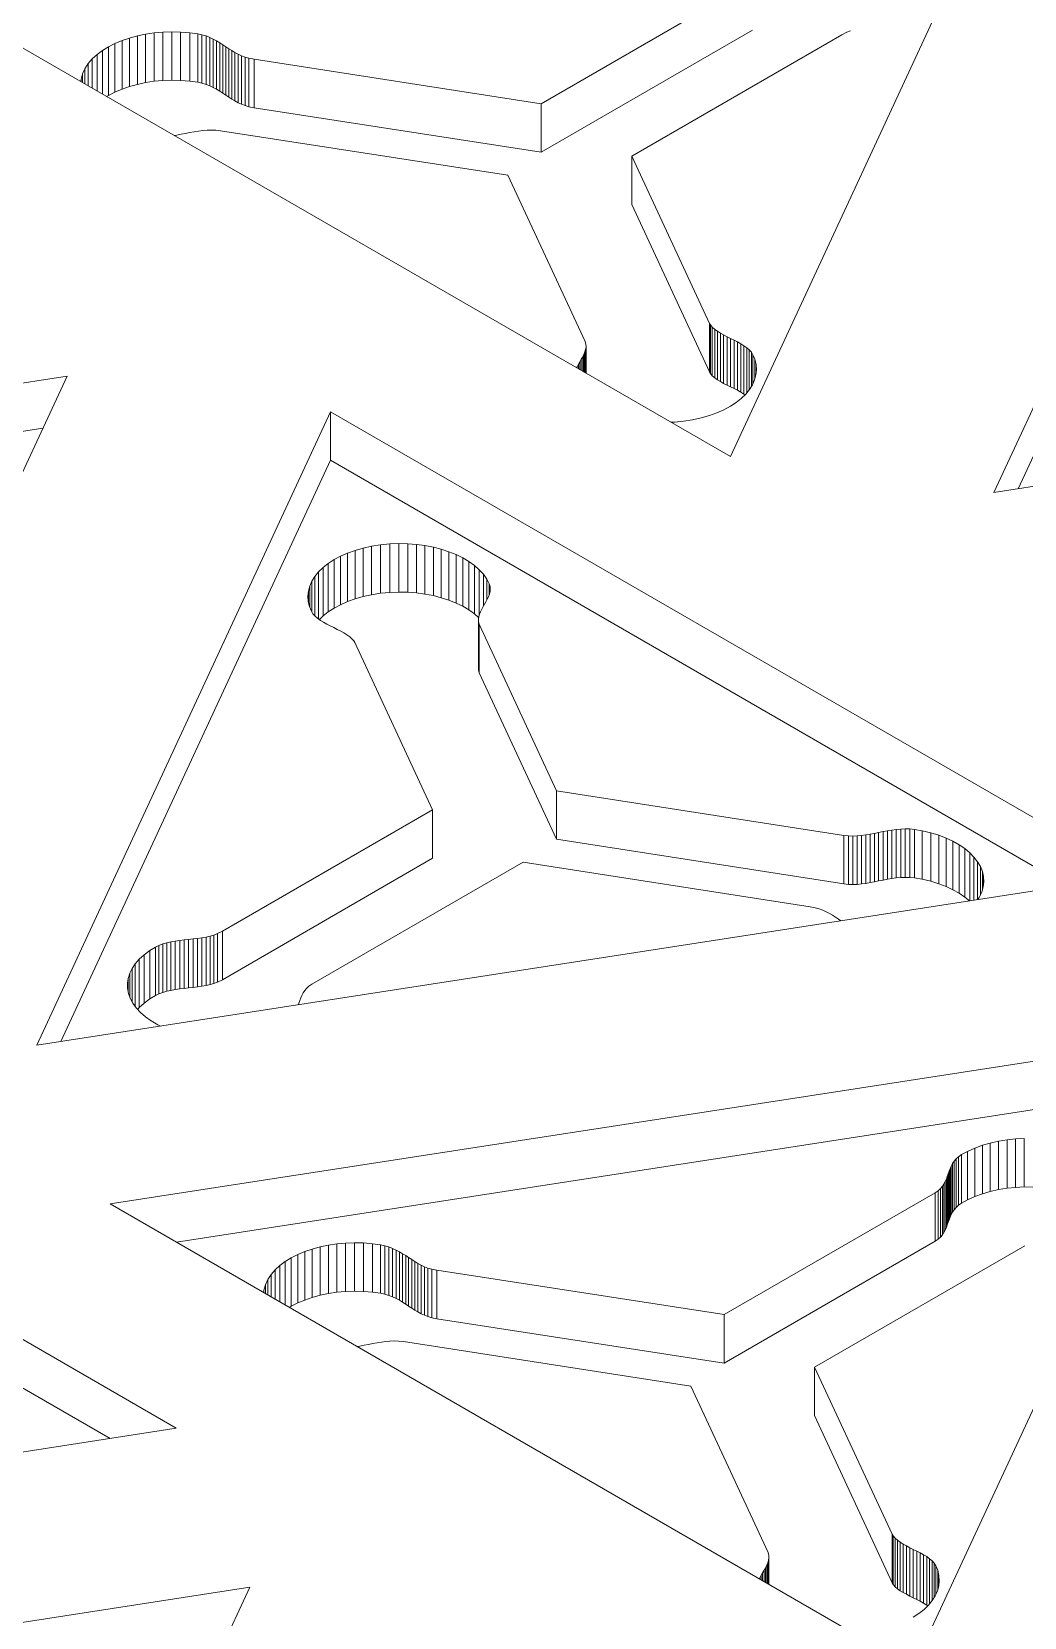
# Model space of a CAD drawing. Header units: inches. Extents: x 2.5 to 18.9, y 2.6 to 12.3.
# Drawn here: x 14.016 to 15.061, y 6.418 to 8.087 of the extents above; entities that cross this region are included whole.
import ezdxf

# ---------------------------------------------------------------- set-up
doc = ezdxf.new("R2010")
doc.units = ezdxf.units.IN
doc.header["$MEASUREMENT"] = 0

# ---------------------------------------------------------------- blocks, each defined once
blk = doc.blocks.new('A$C39963D99')
at = {"color": 0, "linetype": 'Continuous', "lineweight": 0, "extrusion": (3.33067e-16, 0.816497, 0.57735)}
for p, q in [((18.1965, -2.2942), (17.8871, -2.9611)), ((18.1646, -2.9989), (18.4741, -2.332)), ((18.4741, -2.383), (18.1901, -2.9949)), ((17.6879, -2.5895), (17.9102, -2.4611)), ((17.8871, -2.9611), (17.0414, -2.4729)), ((17.2463, -2.523), (17.2542, -2.5203)), ((17.2542, -2.5203), (17.2625, -2.518)), ((17.2542, -2.5713), (17.2542, -2.5203)), ((17.2625, -2.518), (17.2711, -2.5162)), ((17.2625, -2.5691), (17.2625, -2.518)), ((17.2711, -2.5162), (17.28, -2.5149)), ((17.2711, -2.5673), (17.2711, -2.5162)), ((17.28, -2.5149), (17.2892, -2.5141)), ((17.28, -2.5659), (17.28, -2.5149)), ((17.2892, -2.5141), (17.2986, -2.5137)), ((17.2892, -2.5651), (17.2892, -2.5141)), ((17.2986, -2.5648), (17.2986, -2.5137)), ((17.2986, -2.5137), (17.308, -2.514)), ((17.308, -2.565), (17.308, -2.514)), ((17.308, -2.514), (17.3176, -2.5147)), ((17.3176, -2.5658), (17.3176, -2.5147)), ((17.3176, -2.5147), (17.326, -2.5159)), ((17.326, -2.5669), (17.326, -2.5159)), ((17.326, -2.5159), (17.3305, -2.5169)), ((17.3305, -2.5679), (17.3305, -2.5169)), ((17.3305, -2.5169), (17.3348, -2.5181)), ((17.3348, -2.5692), (17.3348, -2.5181)), ((17.3348, -2.5181), (17.3387, -2.5197)), ((17.3387, -2.5707), (17.3387, -2.5197)), ((17.3387, -2.5197), (17.3424, -2.5214)), ((17.9102, -2.5121), (17.6879, -2.6405)), ((18.0045, -2.5168), (17.7832, -2.6446)), ((18.0097, -2.5143), (18.0045, -2.5168)), ((18.0134, -2.5129), (18.0097, -2.5143)), ((17.215, -2.5424), (17.22, -2.5378)), ((17.22, -2.5378), (17.2257, -2.5335)), ((17.22, -2.576), (17.22, -2.5378)), ((17.2257, -2.5335), (17.232, -2.5296)), ((17.2257, -2.5793), (17.2257, -2.5335)), ((17.232, -2.5296), (17.2389, -2.5261)), ((17.232, -2.5807), (17.232, -2.5296)), ((17.2389, -2.5261), (17.2463, -2.523)), ((17.2389, -2.5772), (17.2389, -2.5261)), ((17.2463, -2.574), (17.2463, -2.523)), ((17.3424, -2.5724), (17.3424, -2.5214)), ((17.3424, -2.5214), (17.3459, -2.5233)), ((17.3459, -2.5743), (17.3459, -2.5233)), ((17.3459, -2.5233), (17.3493, -2.5253)), ((17.3493, -2.5763), (17.3493, -2.5253)), ((17.3493, -2.5253), (17.3525, -2.5274)), ((17.3525, -2.5784), (17.3525, -2.5274)), ((17.3525, -2.5274), (17.3557, -2.5295)), ((17.3557, -2.5805), (17.3557, -2.5295)), ((17.3557, -2.5295), (17.3588, -2.5316)), ((17.3588, -2.5826), (17.3588, -2.5316)), ((17.3588, -2.5316), (17.362, -2.5336)), ((17.362, -2.5847), (17.362, -2.5336)), ((17.362, -2.5336), (17.3653, -2.5356)), ((17.3653, -2.5866), (17.3653, -2.5356)), ((17.3653, -2.5356), (17.3687, -2.5374)), ((17.3687, -2.5884), (17.3687, -2.5374)), ((17.3687, -2.5374), (17.3722, -2.539)), ((17.2048, -2.5581), (17.2073, -2.5526)), ((17.2073, -2.5526), (17.2108, -2.5473)), ((17.2073, -2.5687), (17.2073, -2.5526)), ((17.2108, -2.5473), (17.215, -2.5424)), ((17.2108, -2.5707), (17.2108, -2.5473)), ((17.215, -2.5731), (17.215, -2.5424)), ((17.3722, -2.5901), (17.3722, -2.539)), ((17.3722, -2.539), (17.376, -2.5405)), ((17.376, -2.5915), (17.376, -2.5405)), ((17.376, -2.5405), (17.38, -2.5416)), ((17.38, -2.5927), (17.38, -2.5416)), ((17.38, -2.5416), (17.3855, -2.5427)), ((17.3855, -2.5937), (17.3855, -2.5427)), ((17.3855, -2.5427), (17.6879, -2.5895)), ((17.2029, -2.5662), (17.2032, -2.5636)), ((17.2032, -2.5636), (17.2048, -2.5581)), ((17.2032, -2.5663), (17.2032, -2.5636)), ((17.2048, -2.5672), (17.2048, -2.5581)), ((17.2625, -2.5691), (17.2542, -2.5713)), ((17.2711, -2.5673), (17.2625, -2.5691)), ((17.28, -2.5659), (17.2711, -2.5673)), ((17.2892, -2.5651), (17.28, -2.5659)), ((17.2986, -2.5648), (17.2892, -2.5651)), ((17.308, -2.565), (17.2986, -2.5648)), ((17.3176, -2.5658), (17.308, -2.565)), ((17.326, -2.5669), (17.3176, -2.5658)), ((17.3305, -2.5679), (17.326, -2.5669)), ((17.3348, -2.5692), (17.3305, -2.5679)), ((17.3387, -2.5707), (17.3348, -2.5692)), ((17.3424, -2.5724), (17.3387, -2.5707)), ((17.232, -2.5807), (17.2301, -2.5818)), ((17.2389, -2.5772), (17.232, -2.5807)), ((17.2463, -2.574), (17.2389, -2.5772)), ((17.2542, -2.5713), (17.2463, -2.574)), ((17.3459, -2.5743), (17.3424, -2.5724)), ((17.3493, -2.5763), (17.3459, -2.5743)), ((17.3525, -2.5784), (17.3493, -2.5763)), ((17.3557, -2.5805), (17.3525, -2.5784)), ((17.3588, -2.5826), (17.3557, -2.5805)), ((17.362, -2.5847), (17.3588, -2.5826)), ((17.3653, -2.5866), (17.362, -2.5847)), ((17.3687, -2.5884), (17.3653, -2.5866)), ((17.3722, -2.5901), (17.3687, -2.5884)), ((17.376, -2.5915), (17.3722, -2.5901)), ((17.38, -2.5927), (17.376, -2.5915)), ((17.3855, -2.5937), (17.38, -2.5927)), ((17.6879, -2.6405), (17.3855, -2.5937)), ((17.6879, -2.6405), (17.6879, -2.5895)), ((17.3133, -2.6208), (17.3087, -2.6217)), ((17.3179, -2.6199), (17.3133, -2.6208)), ((17.3224, -2.6191), (17.3179, -2.6199)), ((17.327, -2.6183), (17.3224, -2.6191)), ((17.3315, -2.6177), (17.327, -2.6183)), ((17.336, -2.6173), (17.3315, -2.6177)), ((17.3405, -2.6172), (17.336, -2.6173)), ((17.345, -2.6173), (17.3405, -2.6172)), ((17.35, -2.6179), (17.345, -2.6173)), ((17.6527, -2.6647), (17.35, -2.6179)), ((17.3041, -2.6226), (17.3015, -2.6231)), ((17.3087, -2.6217), (17.3041, -2.6226)), ((17.7832, -2.6957), (17.7832, -2.6446)), ((17.7832, -2.6446), (17.8649, -2.8208)), ((17.7341, -2.84), (17.6527, -2.6647)), ((17.8649, -2.8718), (17.7832, -2.6957)), ((17.8649, -2.8718), (17.8649, -2.8208)), ((17.8649, -2.8208), (17.866, -2.8225)), ((19.3197, -2.8202), (18.1646, -2.9989)), ((17.866, -2.8736), (17.866, -2.8225)), ((17.866, -2.8225), (17.868, -2.8249)), ((17.868, -2.8759), (17.868, -2.8249)), ((17.868, -2.8249), (17.8705, -2.8271)), ((17.8705, -2.8781), (17.8705, -2.8271)), ((17.8705, -2.8271), (17.8734, -2.8291)), ((17.8734, -2.8801), (17.8734, -2.8291)), ((17.8734, -2.8291), (17.8765, -2.8311)), ((17.8765, -2.8821), (17.8765, -2.8311)), ((17.8765, -2.8311), (17.8799, -2.833)), ((17.8799, -2.884), (17.8799, -2.833)), ((17.8799, -2.833), (17.8835, -2.8348)), ((17.8835, -2.8858), (17.8835, -2.8348)), ((17.8835, -2.8348), (17.8872, -2.8366)), ((17.8872, -2.8876), (17.8872, -2.8366)), ((17.8872, -2.8366), (17.8909, -2.8384)), ((17.7315, -2.856), (17.7328, -2.8534)), ((17.7328, -2.8534), (17.7338, -2.8508)), ((17.7328, -2.8721), (17.7328, -2.8534)), ((17.7338, -2.8508), (17.7346, -2.8482)), ((17.7338, -2.8727), (17.7338, -2.8508)), ((17.7349, -2.8429), (17.7341, -2.84)), ((17.7346, -2.8482), (17.735, -2.8455)), ((17.7346, -2.8731), (17.7346, -2.8482)), ((17.735, -2.8455), (17.7349, -2.8429)), ((17.735, -2.8733), (17.735, -2.8455)), ((17.8909, -2.8895), (17.8909, -2.8384)), ((17.8909, -2.8384), (17.8945, -2.8403)), ((17.8945, -2.8913), (17.8945, -2.8403)), ((17.8945, -2.8403), (17.898, -2.8422)), ((17.898, -2.8933), (17.898, -2.8422)), ((17.898, -2.8422), (17.9012, -2.8443)), ((17.9012, -2.8953), (17.9012, -2.8443)), ((17.9012, -2.8443), (17.9042, -2.8464)), ((17.9042, -2.894), (17.9042, -2.8464)), ((17.9042, -2.8464), (17.9069, -2.8487)), ((17.9069, -2.8907), (17.9069, -2.8487)), ((17.9069, -2.8487), (17.9091, -2.8511)), ((17.9091, -2.8873), (17.9091, -2.8511)), ((17.9091, -2.8511), (17.9108, -2.8538)), ((17.9108, -2.8841), (17.9108, -2.8538)), ((17.9108, -2.8538), (17.9128, -2.8586)), ((17.725, -2.8676), (17.7256, -2.8665)), ((17.7256, -2.8665), (17.727, -2.8639)), ((17.7256, -2.8679), (17.7256, -2.8665)), ((17.727, -2.8639), (17.7285, -2.8612)), ((17.727, -2.8687), (17.727, -2.8639)), ((17.7285, -2.8612), (17.73, -2.8586)), ((17.7285, -2.8696), (17.7285, -2.8612)), ((17.73, -2.8586), (17.7315, -2.856)), ((17.73, -2.8705), (17.73, -2.8586)), ((17.7315, -2.8713), (17.7315, -2.856)), ((17.9128, -2.8792), (17.9128, -2.8586)), ((17.9128, -2.8586), (17.9141, -2.8642)), ((17.9145, -2.8696), (17.914, -2.875)), ((17.9141, -2.8732), (17.9141, -2.8642)), ((17.9141, -2.8642), (17.9145, -2.8696)), ((16.0333, -3.055), (17.1884, -2.8763)), ((17.1884, -2.8763), (16.8789, -3.5432)), ((17.866, -2.8736), (17.8649, -2.8718)), ((17.868, -2.8759), (17.866, -2.8736)), ((17.8705, -2.8781), (17.868, -2.8759)), ((17.8734, -2.8801), (17.8705, -2.8781)), ((17.8765, -2.8821), (17.8734, -2.8801)), ((17.8799, -2.884), (17.8765, -2.8821)), ((17.8835, -2.8858), (17.8799, -2.884)), ((17.8872, -2.8876), (17.8835, -2.8858)), ((17.8909, -2.8895), (17.8872, -2.8876)), ((17.9102, -2.8855), (17.9071, -2.8905)), ((17.9125, -2.8803), (17.9102, -2.8855)), ((17.914, -2.875), (17.9125, -2.8803)), ((17.8931, -2.9041), (17.887, -2.9081)), ((17.8945, -2.8913), (17.8909, -2.8895)), ((17.8985, -2.8998), (17.8931, -2.9041)), ((17.898, -2.8933), (17.8945, -2.8913)), ((17.9012, -2.8953), (17.898, -2.8933)), ((17.9032, -2.8953), (17.8985, -2.8998)), ((17.9023, -2.8961), (17.9012, -2.8953)), ((17.9071, -2.8905), (17.9032, -2.8953)), ((17.1565, -3.5809), (17.466, -2.914)), ((17.466, -2.965), (17.466, -2.914)), ((17.466, -2.914), (18.3116, -3.4022)), ((17.8564, -2.9203), (17.8473, -2.9223)), ((17.8649, -2.9179), (17.8564, -2.9203)), ((17.8729, -2.915), (17.8649, -2.9179)), ((17.8802, -2.9117), (17.8729, -2.915)), ((17.887, -2.9081), (17.8802, -2.9117)), ((17.1629, -2.9312), (16.103, -3.0952)), ((17.8282, -2.9247), (17.8242, -2.9248)), ((17.8378, -2.9238), (17.8282, -2.9247)), ((17.8473, -2.9223), (17.8378, -2.9238)), ((17.466, -2.965), (17.182, -3.577)), ((18.2419, -3.413), (17.466, -2.965)), ((17.5002, -3.0574), (17.5092, -3.0554)), ((17.5092, -3.0554), (17.5187, -3.054)), ((17.5092, -3.1065), (17.5092, -3.0554)), ((17.5187, -3.054), (17.5283, -3.053)), ((17.5187, -3.105), (17.5187, -3.054)), ((17.5283, -3.053), (17.5378, -3.0527)), ((17.5283, -3.1041), (17.5283, -3.053)), ((17.5378, -3.1037), (17.5378, -3.0527)), ((17.5378, -3.0527), (17.5472, -3.0529)), ((17.5472, -3.1039), (17.5472, -3.0529)), ((17.5472, -3.0529), (17.5564, -3.0536)), ((17.5564, -3.1046), (17.5564, -3.0536)), ((17.5564, -3.0536), (17.5654, -3.0548)), ((17.5654, -3.1058), (17.5654, -3.0548)), ((17.5654, -3.0548), (17.5742, -3.0565)), ((17.4635, -3.0736), (17.4696, -3.0696)), ((17.4696, -3.0696), (17.4763, -3.066)), ((17.4696, -3.1207), (17.4696, -3.0696)), ((17.4763, -3.066), (17.4837, -3.0627)), ((17.4763, -3.117), (17.4763, -3.066)), ((17.4837, -3.0627), (17.4917, -3.0598)), ((17.4837, -3.1138), (17.4837, -3.0627)), ((17.4917, -3.0598), (17.5002, -3.0574)), ((17.4917, -3.1109), (17.4917, -3.0598)), ((17.5002, -3.1084), (17.5002, -3.0574)), ((17.5742, -3.1075), (17.5742, -3.0565)), ((17.5742, -3.0565), (17.5825, -3.0586)), ((17.5825, -3.1097), (17.5825, -3.0586)), ((17.5825, -3.0586), (17.5905, -3.0612)), ((17.5905, -3.1123), (17.5905, -3.0612)), ((17.5905, -3.0612), (17.5981, -3.0643)), ((17.5981, -3.1153), (17.5981, -3.0643)), ((17.5981, -3.0643), (17.6051, -3.0677)), ((17.6051, -3.1187), (17.6051, -3.0677)), ((17.6051, -3.0677), (17.6116, -3.0715)), ((17.6116, -3.1225), (17.6116, -3.0715)), ((17.6116, -3.0715), (17.6174, -3.0757)), ((17.4463, -3.0922), (17.4495, -3.0872)), ((17.4495, -3.0872), (17.4534, -3.0825)), ((17.4495, -3.1288), (17.4495, -3.0872)), ((17.4534, -3.0825), (17.4581, -3.0779)), ((17.4534, -3.1321), (17.4534, -3.0825)), ((17.4581, -3.0779), (17.4635, -3.0736)), ((17.4581, -3.1289), (17.4581, -3.0779)), ((17.4635, -3.1247), (17.4635, -3.0736)), ((17.6174, -3.1267), (17.6174, -3.0757)), ((17.6174, -3.0757), (17.6225, -3.0802)), ((17.6225, -3.1275), (17.6225, -3.0802)), ((17.6225, -3.0802), (17.627, -3.085)), ((17.627, -3.1184), (17.627, -3.085)), ((17.627, -3.085), (17.6306, -3.0902)), ((17.442, -3.1081), (17.4426, -3.1027)), ((17.4426, -3.1027), (17.444, -3.0974)), ((17.4426, -3.1144), (17.4426, -3.1027)), ((17.444, -3.0974), (17.4463, -3.0922)), ((17.444, -3.1199), (17.444, -3.0974)), ((17.4463, -3.1249), (17.4463, -3.0922)), ((17.5187, -3.105), (17.5092, -3.1065)), ((17.5283, -3.1041), (17.5187, -3.105)), ((17.5378, -3.1037), (17.5283, -3.1041)), ((17.5472, -3.1039), (17.5378, -3.1037)), ((17.5564, -3.1046), (17.5472, -3.1039)), ((17.5654, -3.1058), (17.5564, -3.1046)), ((17.6306, -3.112), (17.6306, -3.0902)), ((17.6306, -3.0902), (17.6331, -3.0949)), ((17.6331, -3.1064), (17.6331, -3.0949)), ((17.6331, -3.0949), (17.6339, -3.0977)), ((17.6339, -3.1032), (17.6332, -3.1059)), ((17.6339, -3.1032), (17.6339, -3.0977)), ((17.6339, -3.0977), (17.6341, -3.1005)), ((17.6341, -3.1005), (17.6339, -3.1032)), ((17.4424, -3.1136), (17.442, -3.1081)), ((17.4437, -3.1191), (17.4424, -3.1136)), ((17.4457, -3.1239), (17.4437, -3.1191)), ((17.4696, -3.1207), (17.4635, -3.1247)), ((17.4763, -3.117), (17.4696, -3.1207)), ((17.4837, -3.1138), (17.4763, -3.117)), ((17.4917, -3.1109), (17.4837, -3.1138)), ((17.5002, -3.1084), (17.4917, -3.1109)), ((17.5092, -3.1065), (17.5002, -3.1084)), ((17.5742, -3.1075), (17.5654, -3.1058)), ((17.5825, -3.1097), (17.5742, -3.1075)), ((17.5905, -3.1123), (17.5825, -3.1097)), ((17.5981, -3.1153), (17.5905, -3.1123)), ((17.6051, -3.1187), (17.5981, -3.1153)), ((17.6116, -3.1225), (17.6051, -3.1187)), ((17.6251, -3.1218), (17.6238, -3.1244)), ((17.6265, -3.1191), (17.6251, -3.1218)), ((17.6281, -3.1165), (17.6265, -3.1191)), ((17.6296, -3.1139), (17.6281, -3.1165)), ((17.631, -3.1112), (17.6296, -3.1139)), ((17.6322, -3.1086), (17.631, -3.1112)), ((17.6332, -3.1059), (17.6322, -3.1086)), ((17.4474, -3.1266), (17.4457, -3.1239)), ((17.4497, -3.1291), (17.4474, -3.1266)), ((17.4523, -3.1313), (17.4497, -3.1291)), ((17.4553, -3.1335), (17.4523, -3.1313)), ((17.4581, -3.1289), (17.4542, -3.1327)), ((17.4586, -3.1355), (17.4553, -3.1335)), ((17.4635, -3.1247), (17.4581, -3.1289)), ((17.4621, -3.1374), (17.4586, -3.1355)), ((17.4657, -3.1393), (17.4621, -3.1374)), ((17.6174, -3.1267), (17.6116, -3.1225)), ((17.6218, -3.1306), (17.6174, -3.1267)), ((17.622, -3.1296), (17.6216, -3.1322)), ((17.6216, -3.1832), (17.6216, -3.1322)), ((17.6216, -3.1322), (17.6217, -3.1348)), ((17.6217, -3.1859), (17.6217, -3.1348)), ((17.6217, -3.1348), (17.6224, -3.1377)), ((17.6227, -3.127), (17.622, -3.1296)), ((17.6224, -3.1887), (17.6224, -3.1377)), ((17.6224, -3.1377), (17.7038, -3.313)), ((17.6238, -3.1244), (17.6227, -3.127)), ((17.4694, -3.1411), (17.4657, -3.1393)), ((17.473, -3.143), (17.4694, -3.1411)), ((17.4766, -3.1448), (17.473, -3.143)), ((17.48, -3.1467), (17.4766, -3.1448)), ((17.4832, -3.1486), (17.48, -3.1467)), ((17.4861, -3.1507), (17.4832, -3.1486)), ((17.4885, -3.1529), (17.4861, -3.1507)), ((17.4906, -3.1552), (17.4885, -3.1529)), ((17.4916, -3.157), (17.4906, -3.1552)), ((17.5734, -3.3331), (17.4916, -3.157)), ((17.6217, -3.1859), (17.6216, -3.1832)), ((17.6224, -3.1887), (17.6217, -3.1859)), ((17.7038, -3.364), (17.6224, -3.1887)), ((17.7038, -3.364), (17.7038, -3.313)), ((17.7038, -3.313), (18.0065, -3.3599)), ((17.352, -3.4609), (17.5734, -3.3331)), ((17.5734, -3.3841), (17.5734, -3.3331)), ((18.0478, -3.356), (18.0524, -3.3551)), ((18.0524, -3.3551), (18.057, -3.3544)), ((18.0524, -3.4062), (18.0524, -3.3551)), ((18.057, -3.3544), (18.0617, -3.3537)), ((18.057, -3.4054), (18.057, -3.3544)), ((18.0617, -3.3537), (18.0664, -3.3533)), ((18.0617, -3.4048), (18.0617, -3.3537)), ((18.0664, -3.3533), (18.0712, -3.3531)), ((18.0664, -3.4043), (18.0664, -3.3533)), ((18.0712, -3.4042), (18.0712, -3.3531)), ((18.0712, -3.3531), (18.076, -3.3532)), ((18.076, -3.4043), (18.076, -3.3532)), ((18.076, -3.3532), (18.0808, -3.3537)), ((18.0808, -3.4047), (18.0808, -3.3537)), ((18.0808, -3.3537), (18.089, -3.3551)), ((18.089, -3.4062), (18.089, -3.3551)), ((18.089, -3.3551), (18.098, -3.3572)), ((18.0065, -3.4109), (17.7038, -3.364)), ((18.0065, -3.4109), (18.0065, -3.3599)), ((18.0065, -3.3599), (18.0115, -3.3604)), ((18.0115, -3.4115), (18.0115, -3.3604)), ((18.0115, -3.3604), (18.0161, -3.3606)), ((18.0161, -3.3606), (18.0206, -3.3604)), ((18.0161, -3.4116), (18.0161, -3.3606)), ((18.0206, -3.3604), (18.0251, -3.36)), ((18.0206, -3.4115), (18.0206, -3.3604)), ((18.0251, -3.36), (18.0296, -3.3594)), ((18.0251, -3.4111), (18.0251, -3.36)), ((18.0296, -3.3594), (18.0341, -3.3587)), ((18.0296, -3.4105), (18.0296, -3.3594)), ((18.0341, -3.3587), (18.0387, -3.3578)), ((18.0341, -3.4097), (18.0341, -3.3587)), ((18.0387, -3.3578), (18.0432, -3.3569)), ((18.0387, -3.4089), (18.0387, -3.3578)), ((18.0432, -3.3569), (18.0478, -3.356)), ((18.0432, -3.4079), (18.0432, -3.3569)), ((18.0478, -3.407), (18.0478, -3.356)), ((18.098, -3.4083), (18.098, -3.3572)), ((18.098, -3.3572), (18.1064, -3.3598)), ((18.1064, -3.4108), (18.1064, -3.3598)), ((18.1064, -3.3598), (18.1142, -3.3628)), ((18.1142, -3.4138), (18.1142, -3.3628)), ((18.1142, -3.3628), (18.1214, -3.3661)), ((18.1214, -3.4172), (18.1214, -3.3661)), ((18.1214, -3.3661), (18.128, -3.3699)), ((18.128, -3.4209), (18.128, -3.3699)), ((18.128, -3.3699), (18.1339, -3.3739)), ((17.5734, -3.3841), (17.352, -3.5119)), ((17.6687, -3.3883), (17.4463, -3.5167)), ((17.9711, -3.4351), (17.6687, -3.3883)), ((18.1339, -3.425), (18.1339, -3.3739)), ((18.1339, -3.3739), (18.1391, -3.3783)), ((18.1391, -3.4289), (18.1391, -3.3783)), ((18.1391, -3.3783), (18.1436, -3.3829)), ((18.1436, -3.4282), (18.1436, -3.3829)), ((18.1436, -3.3829), (18.1474, -3.3877)), ((18.1474, -3.4276), (18.1474, -3.3877)), ((18.1474, -3.3877), (18.1503, -3.3928)), ((18.3116, -3.4022), (17.1565, -3.5809)), ((18.057, -3.4054), (18.0524, -3.4062)), ((18.0617, -3.4048), (18.057, -3.4054)), ((18.0664, -3.4043), (18.0617, -3.4048)), ((18.0712, -3.4042), (18.0664, -3.4043)), ((18.076, -3.4043), (18.0712, -3.4042)), ((18.0808, -3.4047), (18.076, -3.4043)), ((18.089, -3.4062), (18.0808, -3.4047)), ((18.1503, -3.4229), (18.1503, -3.3928)), ((18.1503, -3.3928), (18.1524, -3.398)), ((18.1524, -3.4176), (18.1524, -3.398)), ((18.1524, -3.398), (18.1536, -3.4033)), ((18.1536, -3.4117), (18.1536, -3.4033)), ((18.1536, -3.4033), (18.1539, -3.4087)), ((18.0115, -3.4115), (18.0065, -3.4109)), ((18.0161, -3.4116), (18.0115, -3.4115)), ((18.0206, -3.4115), (18.0161, -3.4116)), ((18.0251, -3.4111), (18.0206, -3.4115)), ((18.0296, -3.4105), (18.0251, -3.4111)), ((18.0341, -3.4097), (18.0296, -3.4105)), ((18.0387, -3.4089), (18.0341, -3.4097)), ((18.0432, -3.4079), (18.0387, -3.4089)), ((18.0478, -3.407), (18.0432, -3.4079)), ((18.0524, -3.4062), (18.0478, -3.407)), ((18.098, -3.4083), (18.089, -3.4062)), ((18.1064, -3.4108), (18.098, -3.4083)), ((18.1142, -3.4138), (18.1064, -3.4108)), ((18.1214, -3.4172), (18.1142, -3.4138)), ((18.128, -3.4209), (18.1214, -3.4172)), ((18.1339, -3.425), (18.128, -3.4209)), ((18.1518, -3.4197), (18.1492, -3.4252)), ((18.1533, -3.4142), (18.1518, -3.4197)), ((18.1539, -3.4087), (18.1533, -3.4142)), ((17.9765, -3.4361), (17.9711, -3.4351)), ((17.9806, -3.4373), (17.9765, -3.4361)), ((17.9843, -3.4387), (17.9806, -3.4373)), ((17.9879, -3.4403), (17.9843, -3.4387)), ((18.1387, -3.429), (18.1339, -3.425)), ((18.1492, -3.4252), (18.1476, -3.4276)), ((17.9913, -3.4422), (17.9879, -3.4403)), ((17.9945, -3.4441), (17.9913, -3.4422)), ((17.9977, -3.4462), (17.9945, -3.4441)), ((18.0009, -3.4483), (17.9977, -3.4462)), ((18.0033, -3.4499), (18.0009, -3.4483)), ((17.2934, -3.4731), (17.2978, -3.4721)), ((17.2978, -3.4721), (17.3024, -3.4713)), ((17.2978, -3.5232), (17.2978, -3.4721)), ((17.3024, -3.4713), (17.3071, -3.4706)), ((17.3024, -3.5223), (17.3024, -3.4713)), ((17.3071, -3.4706), (17.3118, -3.4701)), ((17.3071, -3.5217), (17.3071, -3.4706)), ((17.3118, -3.4701), (17.3165, -3.4695)), ((17.3118, -3.5211), (17.3118, -3.4701)), ((17.3165, -3.4695), (17.3212, -3.469)), ((17.3165, -3.5206), (17.3165, -3.4695)), ((17.3212, -3.469), (17.3259, -3.4684)), ((17.3212, -3.52), (17.3212, -3.469)), ((17.3259, -3.4684), (17.3304, -3.4678)), ((17.3259, -3.5195), (17.3259, -3.4684)), ((17.3304, -3.4678), (17.3349, -3.467)), ((17.3304, -3.5188), (17.3304, -3.4678)), ((17.3349, -3.467), (17.3391, -3.466)), ((17.3349, -3.518), (17.3349, -3.467)), ((17.3391, -3.466), (17.3431, -3.4649)), ((17.3391, -3.5171), (17.3391, -3.466)), ((17.3431, -3.4649), (17.3469, -3.4634)), ((17.3431, -3.5159), (17.3431, -3.4649)), ((17.3469, -3.4634), (17.352, -3.4609)), ((17.3469, -3.5145), (17.3469, -3.4634)), ((17.352, -3.5119), (17.352, -3.4609)), ((17.2645, -3.4902), (17.2696, -3.4856)), ((17.2696, -3.4856), (17.2755, -3.4812)), ((17.2696, -3.5366), (17.2696, -3.4856)), ((17.2755, -3.4812), (17.2814, -3.4776)), ((17.2755, -3.5322), (17.2755, -3.4812)), ((17.2814, -3.4776), (17.2852, -3.4758)), ((17.2814, -3.5286), (17.2814, -3.4776)), ((17.2852, -3.4758), (17.2892, -3.4743)), ((17.2852, -3.5268), (17.2852, -3.4758)), ((17.2892, -3.4743), (17.2934, -3.4731)), ((17.2892, -3.5254), (17.2892, -3.4743)), ((17.2934, -3.5241), (17.2934, -3.4731)), ((16.4578, -3.496), (17.3035, -3.9843)), ((17.2529, -3.5105), (17.2545, -3.5052)), ((17.2545, -3.5052), (17.257, -3.5001)), ((17.2545, -3.53), (17.2545, -3.5052)), ((17.257, -3.5001), (17.2603, -3.4951)), ((17.257, -3.5352), (17.257, -3.5001)), ((17.2603, -3.4951), (17.2645, -3.4902)), ((17.2603, -3.5403), (17.2603, -3.4951)), ((17.2645, -3.5413), (17.2645, -3.4902)), ((17.2521, -3.5157), (17.2529, -3.5105)), ((17.2522, -3.521), (17.2521, -3.5157)), ((17.2532, -3.5263), (17.2522, -3.521)), ((17.2529, -3.5246), (17.2529, -3.5105)), ((17.3024, -3.5223), (17.2978, -3.5232)), ((17.3071, -3.5217), (17.3024, -3.5223)), ((17.3118, -3.5211), (17.3071, -3.5217)), ((17.3165, -3.5206), (17.3118, -3.5211)), ((17.3212, -3.52), (17.3165, -3.5206)), ((17.3259, -3.5195), (17.3212, -3.52)), ((17.3304, -3.5188), (17.3259, -3.5195)), ((17.3349, -3.518), (17.3304, -3.5188)), ((17.3391, -3.5171), (17.3349, -3.518)), ((17.3431, -3.5159), (17.3391, -3.5171)), ((17.3469, -3.5145), (17.3431, -3.5159)), ((17.352, -3.5119), (17.3469, -3.5145)), ((17.4407, -3.5211), (17.4387, -3.5234)), ((17.4431, -3.5188), (17.4407, -3.5211)), ((17.4463, -3.5167), (17.4431, -3.5188)), ((17.255, -3.5315), (17.2532, -3.5263)), ((17.2577, -3.5366), (17.255, -3.5315)), ((17.2613, -3.5416), (17.2577, -3.5366)), ((17.2696, -3.5366), (17.2645, -3.5413)), ((17.2755, -3.5322), (17.2696, -3.5366)), ((17.2814, -3.5286), (17.2755, -3.5322)), ((17.2852, -3.5268), (17.2814, -3.5286)), ((17.2892, -3.5254), (17.2852, -3.5268)), ((17.2934, -3.5241), (17.2892, -3.5254)), ((17.2978, -3.5232), (17.2934, -3.5241)), ((17.4327, -3.5365), (17.4321, -3.5383)), ((17.4336, -3.5338), (17.4327, -3.5365)), ((17.4346, -3.5311), (17.4336, -3.5338)), ((17.4357, -3.5284), (17.4346, -3.5311)), ((17.4371, -3.5259), (17.4357, -3.5284)), ((17.4387, -3.5234), (17.4371, -3.5259)), ((17.2338, -3.995), (16.4578, -3.5471)), ((17.2657, -3.5464), (17.2613, -3.5416)), ((17.2645, -3.5413), (17.2628, -3.5433)), ((17.2709, -3.551), (17.2657, -3.5464)), ((17.2771, -3.5553), (17.2709, -3.551)), ((17.284, -3.5593), (17.2771, -3.5553)), ((17.2339, -3.7481), (18.389, -3.5694)), ((17.287, -3.5607), (17.284, -3.5593)), ((18.389, -3.5694), (18.0795, -4.2363)), ((18.3635, -3.6244), (17.3036, -3.7884)), ((18.1368, -3.6927), (18.1444, -3.6893)), ((18.1444, -3.6893), (18.1524, -3.6863)), ((18.1444, -3.7403), (18.1444, -3.6893)), ((18.1524, -3.6863), (18.1608, -3.6839)), ((18.1524, -3.7374), (18.1524, -3.6863)), ((18.1608, -3.6839), (18.1695, -3.682)), ((18.1608, -3.7349), (18.1608, -3.6839)), ((18.1695, -3.682), (18.1784, -3.6806)), ((18.1695, -3.733), (18.1695, -3.682)), ((18.1784, -3.6806), (18.1874, -3.6796)), ((18.1784, -3.7316), (18.1784, -3.6806)), ((18.1874, -3.6796), (18.1966, -3.6792)), ((18.1874, -3.7307), (18.1874, -3.6796)), ((18.1966, -3.7302), (18.1966, -3.6792)), ((18.1195, -3.7083), (18.121, -3.7056)), ((18.121, -3.7056), (18.1227, -3.7031)), ((18.121, -3.7567), (18.121, -3.7056)), ((18.1227, -3.7031), (18.1248, -3.7006)), ((18.1227, -3.7541), (18.1227, -3.7031)), ((18.1248, -3.7006), (18.1274, -3.6983)), ((18.1248, -3.7517), (18.1248, -3.7006)), ((18.1274, -3.6983), (18.1305, -3.6961)), ((18.1274, -3.7493), (18.1274, -3.6983)), ((18.1305, -3.6961), (18.1368, -3.6927)), ((18.1305, -3.7471), (18.1305, -3.6961)), ((18.1368, -3.7437), (18.1368, -3.6927)), ((18.1134, -3.7245), (18.1145, -3.7218)), ((18.1145, -3.7218), (18.1155, -3.7191)), ((18.1145, -3.7729), (18.1145, -3.7218)), ((18.1155, -3.7191), (18.1164, -3.7164)), ((18.1155, -3.7702), (18.1155, -3.7191)), ((18.1164, -3.7164), (18.1173, -3.7137)), ((18.1164, -3.7674), (18.1164, -3.7164)), ((18.1173, -3.7137), (18.1184, -3.711)), ((18.1173, -3.7647), (18.1173, -3.7137)), ((18.1184, -3.711), (18.1195, -3.7083)), ((18.1184, -3.762), (18.1184, -3.711)), ((18.1195, -3.7593), (18.1195, -3.7083)), ((17.8804, -3.8646), (18.1028, -3.7362)), ((18.1028, -3.7362), (18.106, -3.7341)), ((18.1028, -3.7873), (18.1028, -3.7362)), ((18.106, -3.7341), (18.1084, -3.7319)), ((18.106, -3.7851), (18.106, -3.7341)), ((18.1084, -3.7319), (18.1104, -3.7295)), ((18.1084, -3.7829), (18.1084, -3.7319)), ((18.1104, -3.7295), (18.112, -3.727)), ((18.1104, -3.7805), (18.1104, -3.7295)), ((18.112, -3.727), (18.1134, -3.7245)), ((18.112, -3.7781), (18.112, -3.727)), ((18.1134, -3.7755), (18.1134, -3.7245)), ((18.1524, -3.7374), (18.1444, -3.7403)), ((18.1608, -3.7349), (18.1524, -3.7374)), ((18.1695, -3.733), (18.1608, -3.7349)), ((18.1784, -3.7316), (18.1695, -3.733)), ((18.1874, -3.7307), (18.1784, -3.7316)), ((18.1966, -3.7302), (18.1874, -3.7307)), ((18.2057, -3.7303), (18.1966, -3.7302)), ((18.0795, -4.2363), (17.2339, -3.7481)), ((18.121, -3.7567), (18.1195, -3.7593)), ((18.1227, -3.7541), (18.121, -3.7567)), ((18.1248, -3.7517), (18.1227, -3.7541)), ((18.1274, -3.7493), (18.1248, -3.7517)), ((18.1305, -3.7471), (18.1274, -3.7493)), ((18.1368, -3.7437), (18.1305, -3.7471)), ((18.1444, -3.7403), (18.1368, -3.7437)), ((18.1145, -3.7729), (18.1134, -3.7755)), ((18.1155, -3.7702), (18.1145, -3.7729)), ((18.1164, -3.7674), (18.1155, -3.7702)), ((18.1173, -3.7647), (18.1164, -3.7674)), ((18.1184, -3.762), (18.1173, -3.7647)), ((18.1195, -3.7593), (18.1184, -3.762)), ((17.4636, -3.7914), (17.4726, -3.7901)), ((17.4726, -3.7901), (17.4818, -3.7892)), ((17.4726, -3.8411), (17.4726, -3.7901)), ((17.4818, -3.7892), (17.4911, -3.7889)), ((17.4818, -3.8403), (17.4818, -3.7892)), ((17.4911, -3.8399), (17.4911, -3.7889)), ((17.4911, -3.7889), (17.5006, -3.7891)), ((17.5006, -3.8402), (17.5006, -3.7891)), ((17.5006, -3.7891), (17.5101, -3.7899)), ((17.5101, -3.8409), (17.5101, -3.7899)), ((17.5101, -3.7899), (17.5185, -3.791)), ((18.1028, -3.7873), (17.8804, -3.9157)), ((18.106, -3.7851), (18.1028, -3.7873)), ((18.1084, -3.7829), (18.106, -3.7851)), ((18.1104, -3.7805), (18.1084, -3.7829)), ((18.112, -3.7781), (18.1104, -3.7805)), ((18.1134, -3.7755), (18.112, -3.7781)), ((17.4182, -3.8087), (17.4245, -3.8048)), ((17.4245, -3.8048), (17.4314, -3.8013)), ((17.4245, -3.8558), (17.4245, -3.8048)), ((17.4314, -3.8013), (17.4388, -3.7982)), ((17.4314, -3.8523), (17.4314, -3.8013)), ((17.4388, -3.7982), (17.4467, -3.7955)), ((17.4388, -3.8492), (17.4388, -3.7982)), ((17.4467, -3.7955), (17.455, -3.7932)), ((17.4467, -3.8465), (17.4467, -3.7955)), ((17.455, -3.7932), (17.4636, -3.7914)), ((17.455, -3.8442), (17.455, -3.7932)), ((17.4636, -3.8424), (17.4636, -3.7914)), ((17.5185, -3.8421), (17.5185, -3.791)), ((17.5185, -3.791), (17.5231, -3.792)), ((17.5231, -3.8431), (17.5231, -3.792)), ((17.5231, -3.792), (17.5273, -3.7933)), ((17.5273, -3.8443), (17.5273, -3.7933)), ((17.5273, -3.7933), (17.5313, -3.7948)), ((17.5313, -3.8459), (17.5313, -3.7948)), ((17.5313, -3.7948), (17.535, -3.7966)), ((17.535, -3.8476), (17.535, -3.7966)), ((17.535, -3.7966), (17.5385, -3.7985)), ((17.5385, -3.8495), (17.5385, -3.7985)), ((17.5385, -3.7985), (17.5418, -3.8005)), ((17.5418, -3.8515), (17.5418, -3.8005)), ((17.5418, -3.8005), (17.5451, -3.8025)), ((17.5451, -3.8536), (17.5451, -3.8025)), ((17.5451, -3.8025), (17.5482, -3.8046)), ((17.5482, -3.8557), (17.5482, -3.8046)), ((17.5482, -3.8046), (17.5514, -3.8067)), ((17.5514, -3.8578), (17.5514, -3.8067)), ((17.5514, -3.8067), (17.5546, -3.8088)), ((18.1971, -3.792), (17.9757, -3.9198)), ((17.3999, -3.8277), (17.4033, -3.8225)), ((17.4033, -3.8225), (17.4075, -3.8176)), ((17.4033, -3.8459), (17.4033, -3.8225)), ((17.4075, -3.8176), (17.4125, -3.813)), ((17.4075, -3.8484), (17.4075, -3.8176)), ((17.4125, -3.813), (17.4182, -3.8087)), ((17.4125, -3.8512), (17.4125, -3.813)), ((17.4182, -3.8545), (17.4182, -3.8087)), ((17.5546, -3.8598), (17.5546, -3.8088)), ((17.5546, -3.8088), (17.5578, -3.8108)), ((17.5578, -3.8618), (17.5578, -3.8108)), ((17.5578, -3.8108), (17.5612, -3.8126)), ((17.5612, -3.8636), (17.5612, -3.8126)), ((17.5612, -3.8126), (17.5648, -3.8142)), ((17.5648, -3.8652), (17.5648, -3.8142)), ((17.5648, -3.8142), (17.5685, -3.8156)), ((17.5685, -3.8667), (17.5685, -3.8156)), ((17.5685, -3.8156), (17.5726, -3.8168)), ((17.5726, -3.8678), (17.5726, -3.8168)), ((17.5726, -3.8168), (17.578, -3.8179)), ((17.578, -3.8689), (17.578, -3.8179)), ((17.578, -3.8179), (17.8804, -3.8646)), ((17.3955, -3.8414), (17.3958, -3.8387)), ((17.3958, -3.8387), (17.3973, -3.8332)), ((17.3958, -3.8416), (17.3958, -3.8387)), ((17.3973, -3.8332), (17.3999, -3.8277)), ((17.3973, -3.8425), (17.3973, -3.8332)), ((17.3999, -3.8439), (17.3999, -3.8277)), ((17.4911, -3.8399), (17.4818, -3.8403)), ((17.5006, -3.8402), (17.4911, -3.8399)), ((17.5101, -3.8409), (17.5006, -3.8402)), ((17.4245, -3.8558), (17.4226, -3.857)), ((17.4314, -3.8523), (17.4245, -3.8558)), ((17.4388, -3.8492), (17.4314, -3.8523)), ((17.4467, -3.8465), (17.4388, -3.8492)), ((17.455, -3.8442), (17.4467, -3.8465)), ((17.4636, -3.8424), (17.455, -3.8442)), ((17.4726, -3.8411), (17.4636, -3.8424)), ((17.4818, -3.8403), (17.4726, -3.8411)), ((17.5185, -3.8421), (17.5101, -3.8409)), ((17.5231, -3.8431), (17.5185, -3.8421)), ((17.5273, -3.8443), (17.5231, -3.8431)), ((17.5313, -3.8459), (17.5273, -3.8443)), ((17.535, -3.8476), (17.5313, -3.8459)), ((17.5385, -3.8495), (17.535, -3.8476)), ((17.5418, -3.8515), (17.5385, -3.8495)), ((17.5451, -3.8536), (17.5418, -3.8515)), ((17.5482, -3.8557), (17.5451, -3.8536)), ((17.5514, -3.8578), (17.5482, -3.8557)), ((17.5546, -3.8598), (17.5514, -3.8578)), ((17.5578, -3.8618), (17.5546, -3.8598)), ((17.5612, -3.8636), (17.5578, -3.8618)), ((17.5648, -3.8652), (17.5612, -3.8636)), ((17.5685, -3.8667), (17.5648, -3.8652)), ((17.5726, -3.8678), (17.5685, -3.8667)), ((17.578, -3.8689), (17.5726, -3.8678)), ((17.8804, -3.9157), (17.578, -3.8689)), ((17.8804, -3.9157), (17.8804, -3.8646)), ((17.4967, -3.8978), (17.4939, -3.8982)), ((17.5013, -3.8969), (17.4967, -3.8978)), ((17.5059, -3.896), (17.5013, -3.8969)), ((17.5104, -3.8951), (17.5059, -3.896)), ((17.515, -3.8942), (17.5104, -3.8951)), ((17.5195, -3.8935), (17.515, -3.8942)), ((17.524, -3.8929), (17.5195, -3.8935)), ((17.5285, -3.8925), (17.524, -3.8929)), ((17.533, -3.8923), (17.5285, -3.8925)), ((17.5376, -3.8925), (17.533, -3.8923)), ((17.5426, -3.893), (17.5376, -3.8925)), ((17.8453, -3.9399), (17.5426, -3.893)), ((17.9757, -3.9708), (17.9757, -3.9198)), ((17.9757, -3.9198), (18.0575, -4.0959)), ((17.9267, -4.1152), (17.8453, -3.9399)), ((18.0575, -4.147), (17.9757, -3.9708)), ((17.3035, -3.9843), (16.1484, -4.1629)), ((18.0575, -4.147), (18.0575, -4.0959)), ((18.0575, -4.0959), (18.0585, -4.0977)), ((18.0585, -4.1487), (18.0585, -4.0977)), ((18.0585, -4.0977), (18.0605, -4.1)), ((18.0605, -4.1511), (18.0605, -4.1)), ((18.0605, -4.1), (18.063, -4.1022)), ((18.063, -4.1532), (18.063, -4.1022)), ((18.063, -4.1022), (18.0659, -4.1043)), ((18.0659, -4.1553), (18.0659, -4.1043)), ((18.0659, -4.1043), (18.0691, -4.1062)), ((18.0691, -4.1573), (18.0691, -4.1062)), ((18.0691, -4.1062), (18.0725, -4.1081)), ((17.9264, -4.1259), (17.9271, -4.1233)), ((17.9274, -4.1181), (17.9267, -4.1152)), ((17.9271, -4.1233), (17.9275, -4.1207)), ((17.9271, -4.1484), (17.9271, -4.1233)), ((17.9275, -4.1207), (17.9274, -4.1181)), ((17.9275, -4.1486), (17.9275, -4.1207)), ((18.0725, -4.1591), (18.0725, -4.1081)), ((18.0725, -4.1081), (18.0761, -4.11)), ((18.0761, -4.161), (18.0761, -4.11)), ((18.0761, -4.11), (18.0797, -4.1118)), ((18.0797, -4.1628), (18.0797, -4.1118)), ((18.0797, -4.1118), (18.0834, -4.1136)), ((18.0834, -4.1646), (18.0834, -4.1136)), ((18.0834, -4.1136), (18.087, -4.1155)), ((18.087, -4.1665), (18.087, -4.1155)), ((18.087, -4.1155), (18.0905, -4.1174)), ((18.0905, -4.1684), (18.0905, -4.1174)), ((18.0905, -4.1174), (18.0938, -4.1194)), ((18.0938, -4.1705), (18.0938, -4.1194)), ((18.0938, -4.1194), (18.0968, -4.1216)), ((18.0968, -4.1691), (18.0968, -4.1216)), ((18.0968, -4.1216), (18.0994, -4.1239)), ((18.0994, -4.1659), (18.0994, -4.1239)), ((18.0994, -4.1239), (18.1017, -4.1263)), ((17.9181, -4.1417), (17.9195, -4.139)), ((17.9195, -4.139), (17.921, -4.1364)), ((17.9195, -4.144), (17.9195, -4.139)), ((17.921, -4.1364), (17.9226, -4.1338)), ((17.921, -4.1448), (17.921, -4.1364)), ((17.9226, -4.1338), (17.924, -4.1312)), ((17.9226, -4.1457), (17.9226, -4.1338)), ((17.924, -4.1312), (17.9253, -4.1285)), ((17.924, -4.1465), (17.924, -4.1312)), ((17.9253, -4.1285), (17.9264, -4.1259)), ((17.9253, -4.1473), (17.9253, -4.1285)), ((17.9264, -4.1479), (17.9264, -4.1259)), ((18.1017, -4.1624), (18.1017, -4.1263)), ((18.1017, -4.1263), (18.1034, -4.129)), ((18.1034, -4.1593), (18.1034, -4.129)), ((18.1034, -4.129), (18.1054, -4.1338)), ((18.1054, -4.1544), (18.1054, -4.1338)), ((18.1054, -4.1338), (18.1067, -4.1393)), ((18.1067, -4.1484), (18.1067, -4.1393)), ((18.1067, -4.1393), (18.1071, -4.1448)), ((16.2258, -4.3302), (17.3809, -4.1515)), ((17.3809, -4.1515), (17.0714, -4.8184)), ((17.9176, -4.1428), (17.9181, -4.1417)), ((17.9181, -4.1431), (17.9181, -4.1417)), ((18.0585, -4.1487), (18.0575, -4.147)), ((18.0605, -4.1511), (18.0585, -4.1487)), ((18.063, -4.1532), (18.0605, -4.1511)), ((18.0659, -4.1553), (18.063, -4.1532)), ((18.0691, -4.1573), (18.0659, -4.1553)), ((18.0725, -4.1591), (18.0691, -4.1573)), ((18.1051, -4.1555), (18.1028, -4.1607)), ((18.1065, -4.1502), (18.1051, -4.1555)), ((18.1071, -4.1448), (18.1065, -4.1502)), ((18.0761, -4.161), (18.0725, -4.1591)), ((18.0797, -4.1628), (18.0761, -4.161)), ((18.0834, -4.1646), (18.0797, -4.1628)), ((18.087, -4.1665), (18.0834, -4.1646)), ((18.0905, -4.1684), (18.087, -4.1665)), ((18.0938, -4.1705), (18.0905, -4.1684)), ((18.0957, -4.1705), (18.091, -4.175)), ((18.0949, -4.1713), (18.0938, -4.1705)), ((18.0996, -4.1657), (18.0957, -4.1705)), ((18.1028, -4.1607), (18.0996, -4.1657)), ((18.0856, -4.1793), (18.0795, -4.1833)), ((18.091, -4.175), (18.0856, -4.1793))]:
    blk.add_line(p, q, dxfattribs=at)

msp = doc.modelspace()

# ---------------------------------------------------------------- block references
msp.add_blockref('A$C39963D99', (-3.1356, 10.6011))

doc.saveas('drawing.dxf')
